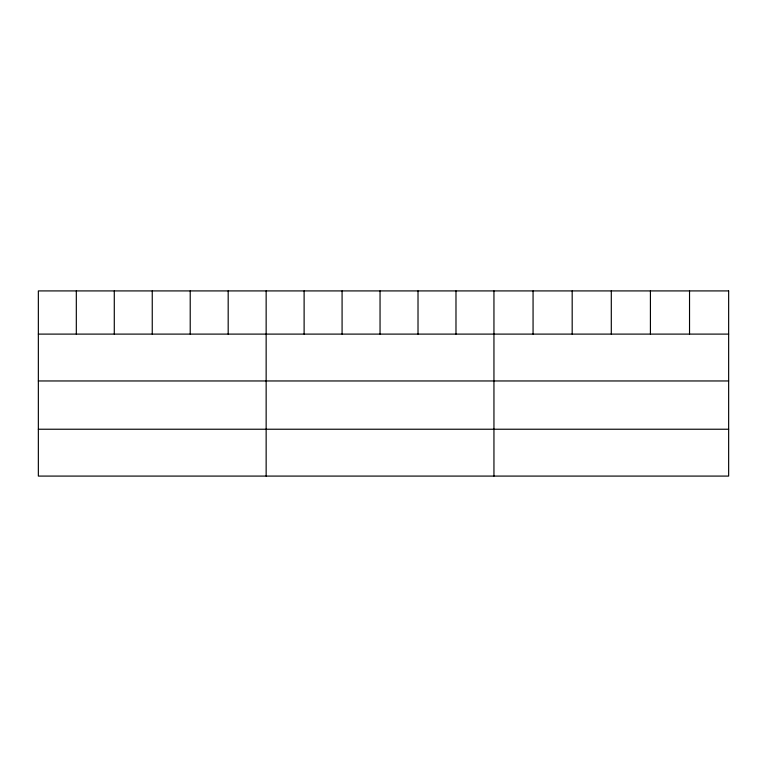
<?xml version="1.0" encoding="UTF-8"?>
<svg xmlns="http://www.w3.org/2000/svg" width="767" height="767" viewBox="0 0 767 767"><rect width="100%" height="100%" fill="white"/><g stroke="black" fill="none" stroke-linecap="round" stroke-linejoin="round"><path stroke-width="1.15" d="M38.35 334.105L728.65 334.105M38.35 380.959L728.65 380.959M38.35 429.232L728.65 429.232M689.533 290.914L689.533 334.105M650.416 290.914L650.416 334.105M611.299 290.914L611.299 334.105M572.182 290.914L572.182 334.105M533.065 290.914L533.065 334.105M493.948 290.914L493.948 476.086M455.982 290.914L455.982 334.105M418.015 290.914L418.015 334.105M380.048 290.914L380.048 334.105M342.082 290.914L342.082 334.105M304.115 290.914L304.115 334.105M266.149 290.914L266.149 476.086M228.183 290.914L228.183 334.105M190.216 290.914L190.216 334.105M152.25 290.914L152.25 334.105M114.283 290.914L114.283 334.105M76.316 290.914L76.316 334.105M728.65 290.914L38.35 290.914L38.35 476.086L728.65 476.086L728.65 290.914"/></g></svg>
